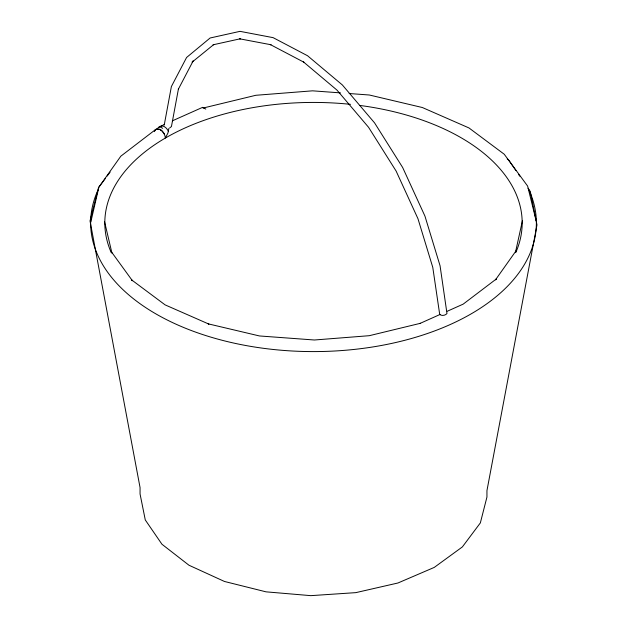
<?xml version="1.0" encoding="UTF-8"?>
<svg xmlns="http://www.w3.org/2000/svg" width="627" height="627" viewBox="0 0 627 627"><rect width="100%" height="100%" fill="white"/><g stroke="black" fill="none" stroke-linecap="round" stroke-linejoin="round"><path stroke-width="0.94" d="M168.859 128.472L167.911 133.081L165.309 138.081C165.246 133.512 160.731 127.273 155.715 129.452L120.831 156.178L98.886 187.136L90.86 221.833M164.219 125.11L171.375 86.565L186.587 57.48L210.116 37.996L240.008 31.35L273.113 37.651L307.543 55.74L342.35 84.943L374.546 122.853L402.652 167.487L424.949 216.119L440.06 265.746L446.98 313.524C445.444 315.491 441.384 316.267 439.676 314.252L432.779 267.376L417.966 218.721L396.115 171.053L368.558 127.289L336.997 90.131L303.366 61.838L303.86 62.191L270.339 44.58L271.044 44.752L239.655 38.819L240.447 38.749L213.07 44.799L213.838 44.478L192.113 62.136L193.147 60.929L178.366 89.183L178.515 88.47L171.445 126.529L169.698 127.924M515.543 252.007L522.424 220.767M154.297 131.623L155.715 129.452L156.907 128.943M516.225 250.588L495.502 279.83L496.482 278.85L463.173 304.134L447.192 311.282M105.477 178.327L98.525 187.598L90.022 220.923L140.056 487.571L140.056 493.966L145.276 519.94L161.954 544.244L188.97 565.233L224.466 581.464L266.028 591.841L310.827 595.65L355.807 592.64L397.91 583.008L434.252 567.411L462.373 546.916L480.345 522.918L486.944 497.054L486.944 490.659L536.978 224.905L530.254 191.439L528.052 188.225M107.209 176.007L110.101 172.143M158.02 127.751L159.548 126.591L162.722 128.331M159.039 127.297L164.36 124.405M154.853 130.345L155.739 129.436M156.86 128.974L159.705 129.334M159.619 129.397L161.155 130.181M161.045 130.259L162.503 131.404M164.556 134.609L163.663 132.916M172.378 120.823L202.623 107.335L205.797 109.074M440.083 314.456L419.667 323.587L420.403 323.313L369.311 335.688L314.409 339.999L259.445 335.954L208.172 323.838L208.901 324.104L165.105 304.879L131.427 279.76L132.399 280.731L111.238 251.592M159.909 126.395C163.639 124.561 167.268 128.48 168.585 131.67M203.023 108.071L255.824 95.288L312.56 90.829L340.477 92.882M349.145 93.525L369.358 95.006L422.355 107.523L468.965 127.939L504.249 154.25L527.62 186.07L536.14 220.735M507.212 158.921L508.763 160.12L515.927 170.56M162.377 131.498L163.514 133.018M518.678 174.58L519.783 176.187M104.576 221.801L111.927 253.002M528.537 189.08A222.883 128.684 0 0 1 314.456 351.59A222.883 128.684 0 0 1 97.969 190.146M111.316 252.767A208.689 120.486 0 0 1 350.509 104.341M360.07 105.469A208.689 120.486 0 0 1 515.715 252.681"/></g></svg>
